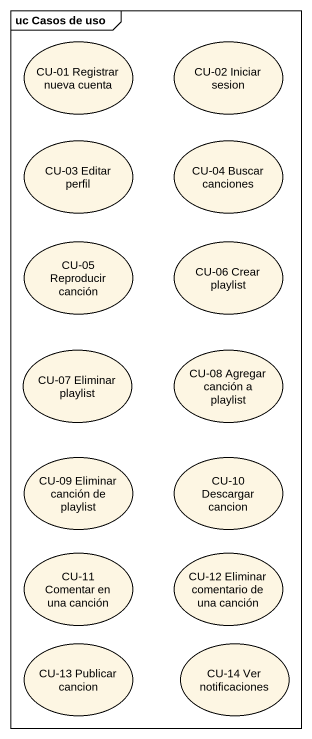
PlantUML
@startuml
mainframe uc Casos de uso
usecase "CU-01 Registrar nueva cuenta" as CU_01_Registrar_nueva_cuenta
usecase "CU-02 Iniciar sesion" as CU_02_Iniciar_sesion
usecase "CU-03 Editar perfil" as CU_03_Editar_perfil
usecase "CU-04 Buscar canciones" as CU_04_Buscar_canciones
usecase "CU-05 Reproducir canción" as CU_05_Reproducir_canción
usecase "CU-06 Crear playlist" as CU_06_Crear_playlist
usecase "CU-07 Eliminar playlist" as CU_07_Eliminar_playlist
usecase "CU-08 Agregar canción a playlist" as CU_08_Agregar_canción_a
usecase "CU-09 Eliminar canción de playlist" as CU_09_Eliminar_canción_de
usecase "CU-10 Descargar cancion" as CU_10_Descargar_cancion
usecase "CU-11 Comentar en una canción" as CU_11_Comentar_en_una
usecase "CU-12 Eliminar comentario de una canción" as CU_12_Eliminar_comentario
usecase "CU-13 Publicar cancion" as CU_13_Publicar_cancion
usecase "CU-14 Ver notificaciones" as CU_14_Ver_notificaciones
@enduml
